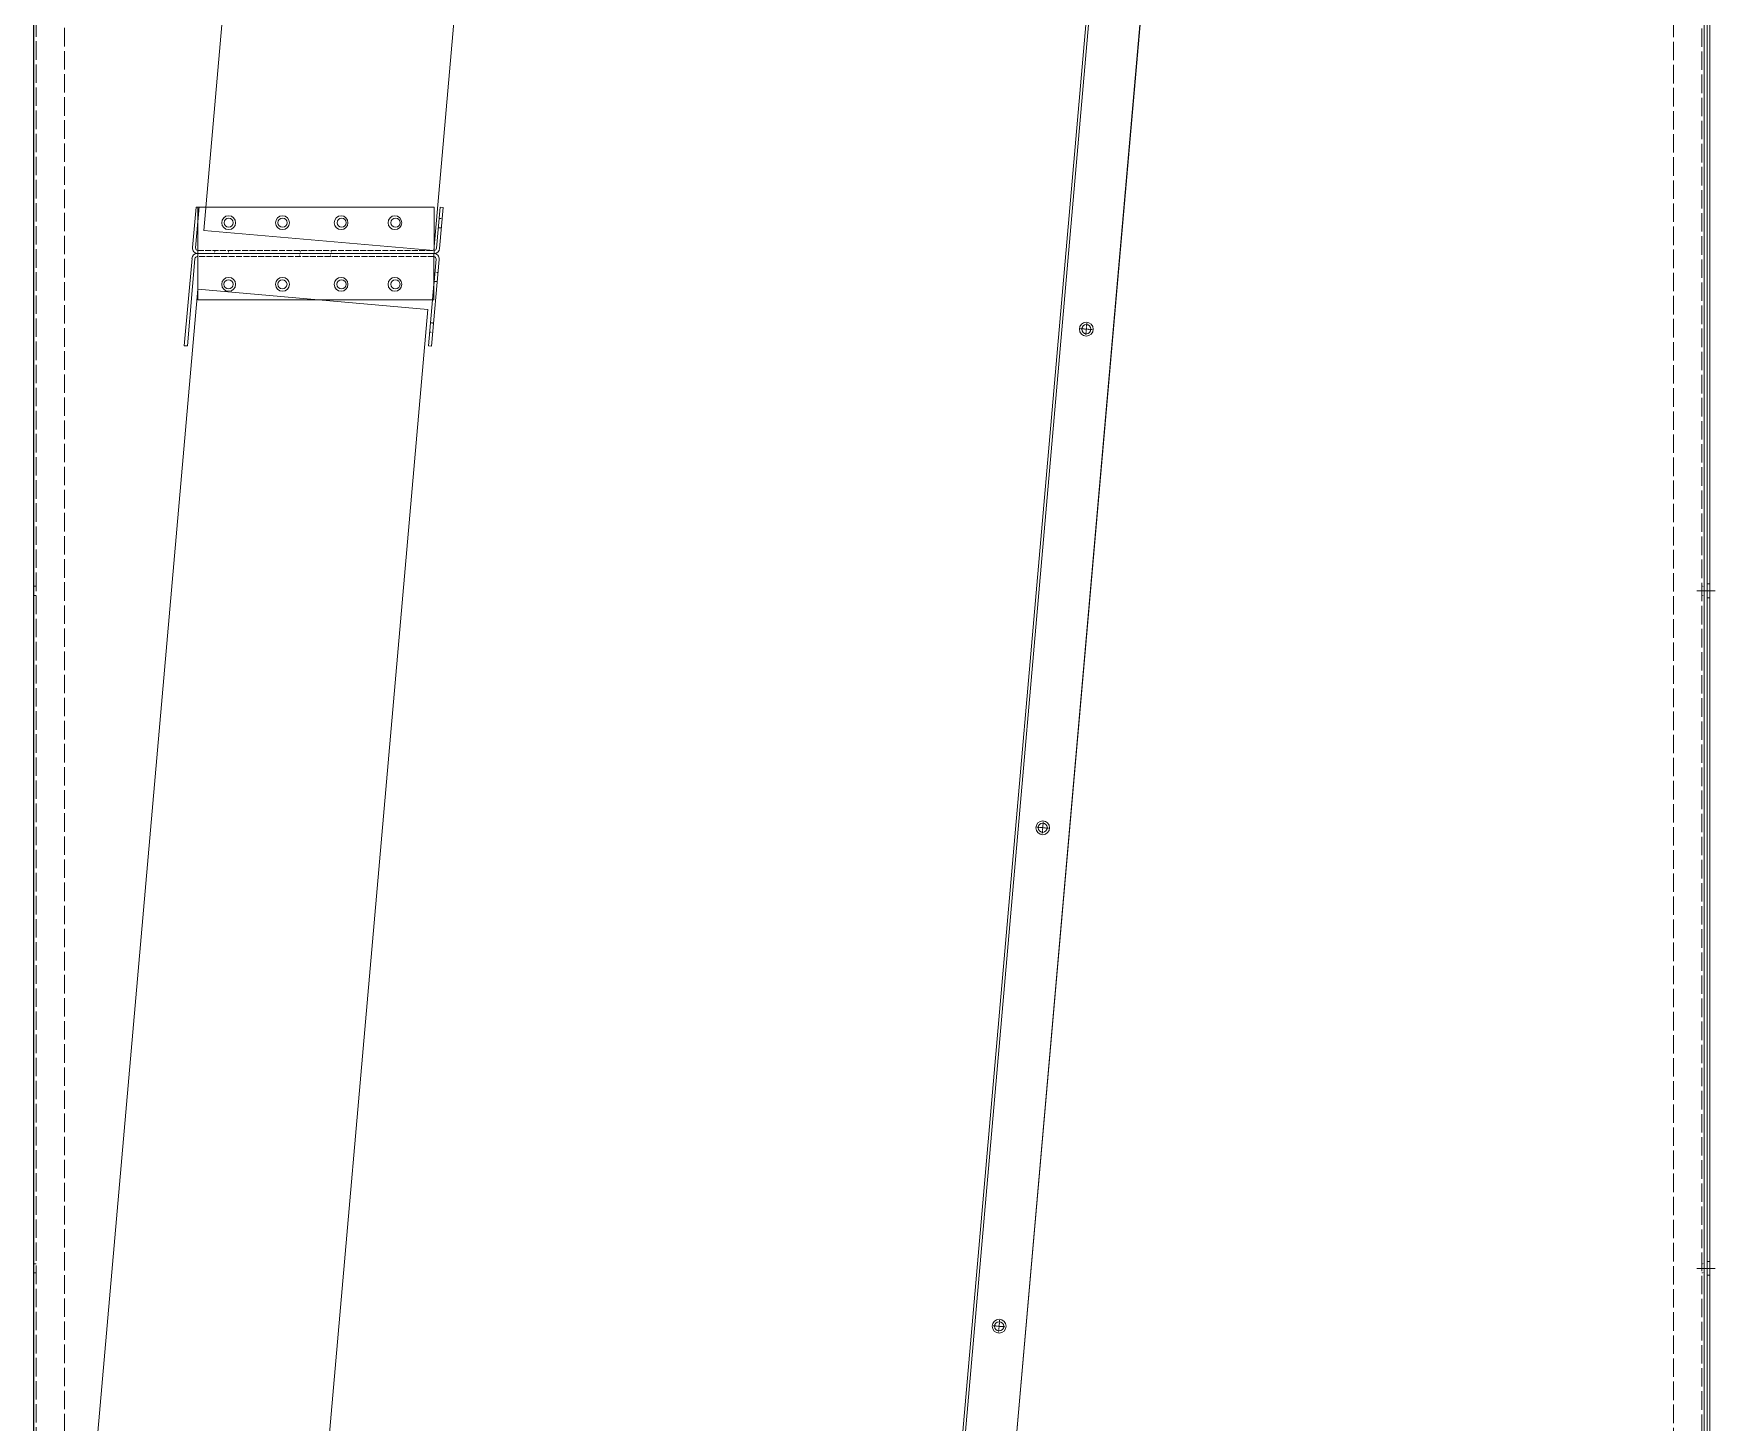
# Model space of a CAD drawing. Header units: millimetres. Extents: x 12184 to 41592, y 8990 to 29785.
# Drawn here: x 25425 to 26517, y 16619 to 17520 of the extents above; entities that cross this region are included whole.
import ezdxf

# ---------------------------------------------------------------- set-up
doc = ezdxf.new("R2010")
doc.units = ezdxf.units.MM
doc.linetypes.add('DASHDOT', pattern=[18.5, 12, -3, 0.5, -3])
doc.linetypes.add('DASHED', pattern=[15, 12, -3])

# ---------------------------------------------------------------- blocks, each defined once
blk = doc.blocks.new('A$C7B6532BF')
at = {"color": 5, "lineweight": 5}
blk.add_line((239.1, 2732.8), (0, 0), dxfattribs=at)
blk = doc.blocks.new('A$C493D0A01')
at = {"lineweight": 5}
blk.add_blockref('A$C7B6532BF', (0, 0), dxfattribs=at)
blk = doc.blocks.new('A$C5DDF0D69')
at = {"color": 7, "lineweight": 13, "ltscale": 0.118431}
for p, q in [((0, 0.3), (5, 57)), ((2, 0.2), (6.9, 56.8))]:
    blk.add_line(p, q, dxfattribs=at)
at = {"color": 7, "lineweight": 13, "ltscale": 0.000626001}
for p, q in [((8.7, 60.2), (8.4, 60.2)), ((8.7, 58.2), (8.4, 58.2))]:
    blk.add_line(p, q, dxfattribs=at)
at = {"color": 7, "lineweight": 13, "ltscale": 0.31935}
for p, q in [((162, 60.2), (8.7, 60.2)), ((162, 30.2), (8.7, 30.2))]:
    blk.add_line(p, q, dxfattribs=at)
at = {"color": 7, "linetype": 'DASHED', "lineweight": 13, "ltscale": 0.004167}
for p, q in [((8.7, 58.2), (8.7, 60.2)), ((75, 60.2), (75, 58.2)), ((75, 60.2), (75, 58.2)), ((75, 60.2), (75, 58.2)), ((75, 60.2), (75, 58.2)), ((75, 60.2), (75, 58.2)), ((75, 60.2), (75, 58.2)), ((75, 60.2), (75, 58.2)), ((75, 60.2), (75, 58.2)), ((75, 60.2), (75, 58.2)), ((75, 60.2), (75, 58.2)), ((75, 60.2), (75, 58.2)), ((95, 60.2), (95, 58.2)), ((95, 60.2), (95, 58.2)), ((95, 60.2), (95, 58.2)), ((95, 60.2), (95, 58.2)), ((95, 60.2), (95, 58.2)), ((95, 60.2), (95, 58.2)), ((95, 60.2), (95, 58.2)), ((95, 60.2), (95, 58.2)), ((95, 60.2), (95, 58.2)), ((95, 60.2), (95, 58.2)), ((95, 60.2), (95, 58.2)), ((162, 58.2), (162, 60.2)), ((164.8, 47.9), (162.8, 48.1)), ((164.8, 47.9), (162.8, 48.1)), ((164.8, 47.9), (162.8, 48.1)), ((164.8, 47.9), (162.8, 48.1)), ((164.8, 47.9), (162.8, 48.1)), ((164.8, 47.9), (162.8, 48.1)), ((164.8, 47.9), (162.8, 48.1)), ((164.8, 47.9), (162.8, 48.1)), ((164.8, 47.9), (162.8, 48.1)), ((164.8, 47.9), (162.8, 48.1)), ((164.8, 47.9), (162.8, 48.1)), ((164.3, 41.9), (162.3, 42.1)), ((164.3, 41.9), (162.3, 42.1)), ((164.3, 41.9), (162.3, 42.1)), ((164.3, 41.9), (162.3, 42.1)), ((164.3, 41.9), (162.3, 42.1)), ((164.3, 41.9), (162.3, 42.1)), ((164.3, 41.9), (162.3, 42.1)), ((164.3, 41.9), (162.3, 42.1)), ((164.3, 41.9), (162.3, 42.1)), ((164.3, 41.9), (162.3, 42.1)), ((164.3, 41.9), (162.3, 42.1)), ((161.9, 15), (159.9, 15.2)), ((161.9, 15), (159.9, 15.2)), ((161.4, 9), (159.4, 9.2)), ((161.4, 9), (159.4, 9.2))]:
    blk.add_line(p, q, dxfattribs=at)
at = {"color": 7, "lineweight": 13, "ltscale": 0.007292}
for p, q in [((8.7, 56.7), (8.7, 60.2)), ((162, 56.7), (162, 60.2))]:
    blk.add_line(p, q, dxfattribs=at)
at = {"color": 7, "linetype": 'DASHED', "lineweight": 13, "ltscale": 0.31935}
blk.add_line((162, 58.2), (8.7, 58.2), dxfattribs=at)
at = {"color": 7, "lineweight": 13, "ltscale": 0.003125}
blk.add_line((8.7, 58.2), (8.7, 56.7), dxfattribs=at)
at = {"color": 7, "lineweight": 13, "ltscale": 0.055208}
for p, q in [((8.7, 56.7), (8.7, 30.2)), ((8.7, 30.2), (8.7, 56.7)), ((162, 30.2), (162, 56.7))]:
    blk.add_line(p, q, dxfattribs=at)
at = {"color": 7, "lineweight": 13, "ltscale": 0.117885}
blk.add_line((160.6, 0), (165.5, 56.4), dxfattribs=at)
at = {"color": 7, "linetype": 'DASHED', "lineweight": 13, "ltscale": 0.003125}
blk.add_line((162, 58.2), (162, 56.7), dxfattribs=at)
at = {"color": 7, "linetype": 'DASHED', "lineweight": 13, "ltscale": 0.055208}
blk.add_line((162, 56.7), (162, 30.2), dxfattribs=at)
at = {"color": 7, "lineweight": 13, "ltscale": 0.035719}
blk.add_line((162, 39.5), (163.5, 56.5), dxfattribs=at)
at = {"color": 7, "linetype": 'DASHED', "lineweight": 13, "ltscale": 0.019427}
blk.add_line((161.2, 30.2), (162, 39.5), dxfattribs=at)
at = {"color": 7, "lineweight": 13, "ltscale": 0.317661}
blk.add_line((161.2, 30.2), (8.7, 30.2), dxfattribs=at)
at = {"color": 7, "lineweight": 13, "ltscale": 0.062739}
blk.add_line((158.6, 0.2), (161.2, 30.2), dxfattribs=at)
at = {"color": 7, "linetype": 'DASHED', "lineweight": 13, "ltscale": 0.001689}
blk.add_line((162, 30.2), (161.2, 30.2), dxfattribs=at)
at = {"color": 7, "lineweight": 13, "ltscale": 0.004167}
for p, q in [((2, 0.2), (0, 0.3)), ((160.6, 0), (158.6, 0.2))]:
    blk.add_line(p, q, dxfattribs=at)
at = {"color": 7, "lineweight": 13}
for centre in [(28.7, 40.2), (63.7, 40.2), (102.1, 40.2), (137.1, 40.2)]:
    blk.add_circle(centre, 3, dxfattribs=at)
for centre, radius, start, end in [((8.4, 56.7), 3.5, 90, 175), ((8.4, 56.7), 1.5, 90, 175), ((162, 56.7), 3.5, 355, 90), ((162, 56.7), 1.5, 355, 90)]:
    blk.add_arc(centre, radius, start, end, dxfattribs=at)
blk = doc.blocks.new('A$C5F044F0A')
at = {"color": 7, "lineweight": 13, "ltscale": 0.055146}
blk.add_line((2.3, 30.2), (0, 3.8), dxfattribs=at)
at = {"color": 7, "lineweight": 13, "ltscale": 0.004167}
for p, q in [((4.3, 30), (2.3, 30.2)), ((162.8, 29.8), (160.8, 30))]:
    blk.add_line(p, q, dxfattribs=at)
at = {"color": 7, "lineweight": 13, "ltscale": 0.319506}
for p, q in [((156.9, 30), (3.5, 30)), ((156.9, 0), (3.5, 0))]:
    blk.add_line(p, q, dxfattribs=at)
at = {"color": 7, "lineweight": 13, "ltscale": 0.055208}
for p, q in [((3.5, 3.5), (3.5, 30)), ((156.9, 3.5), (156.9, 30)), ((156.9, 30), (156.9, 3.5))]:
    blk.add_line(p, q, dxfattribs=at)
at = {"color": 7, "linetype": 'DASHED', "lineweight": 13, "ltscale": 0.055208}
blk.add_line((3.5, 30), (3.5, 3.5), dxfattribs=at)
at = {"color": 7, "linetype": 'DASHED', "lineweight": 13, "ltscale": 0.001633}
blk.add_line((4.3, 30), (3.5, 30), dxfattribs=at)
at = {"color": 7, "linetype": 'DASHED', "lineweight": 13, "ltscale": 0.019427}
blk.add_line((4.3, 30), (3.5, 20.7), dxfattribs=at)
at = {"color": 7, "lineweight": 13, "ltscale": 0.317873}
blk.add_line((156.9, 30), (4.3, 30), dxfattribs=at)
at = {"color": 7, "lineweight": 13, "ltscale": 0.055693}
for p, q in [((160.8, 30), (158.5, 3.4)), ((162.8, 29.8), (160.5, 3.2))]:
    blk.add_line(p, q, dxfattribs=at)
at = {"color": 7, "linetype": 'DASHED', "lineweight": 13, "ltscale": 0.004167}
for p, q in [((162.2, 22.6), (160.2, 22.8)), ((162.2, 22.6), (160.2, 22.8)), ((161.6, 16.7), (159.6, 16.8)), ((161.6, 16.7), (159.6, 16.8)), ((3.5, 0), (3.5, 2)), ((14.5, 0), (14.5, 2)), ((14.5, 0), (14.5, 2)), ((14.5, 0), (14.5, 2)), ((14.5, 0), (14.5, 2)), ((14.5, 0), (14.5, 2)), ((14.5, 0), (14.5, 2)), ((14.5, 0), (14.5, 2)), ((14.5, 0), (14.5, 2)), ((14.5, 0), (14.5, 2)), ((14.5, 0), (14.5, 2)), ((14.5, 0), (14.5, 2)), ((23.5, 0), (23.5, 2)), ((23.5, 0), (23.5, 2)), ((23.5, 0), (23.5, 2)), ((23.5, 0), (23.5, 2)), ((23.5, 0), (23.5, 2)), ((23.5, 0), (23.5, 2)), ((23.5, 0), (23.5, 2)), ((23.5, 0), (23.5, 2)), ((23.5, 0), (23.5, 2)), ((23.5, 0), (23.5, 2)), ((23.5, 0), (23.5, 2)), ((70, 0), (70, 2)), ((70, 0), (70, 2)), ((70, 0), (70, 2)), ((70, 0), (70, 2)), ((70, 0), (70, 2)), ((70, 0), (70, 2)), ((70, 0), (70, 2)), ((70, 0), (70, 2)), ((70, 0), (70, 2)), ((70, 0), (70, 2)), ((70, 0), (70, 2)), ((90, 0), (90, 2)), ((90, 0), (90, 2)), ((90, 0), (90, 2)), ((90, 0), (90, 2)), ((90, 0), (90, 2)), ((90, 0), (90, 2)), ((90, 0), (90, 2)), ((90, 0), (90, 2)), ((90, 0), (90, 2)), ((90, 0), (90, 2)), ((90, 0), (90, 2)), ((156.9, 0), (156.9, 2))]:
    blk.add_line(p, q, dxfattribs=at)
at = {"color": 7, "lineweight": 13, "ltscale": 0.035719}
blk.add_line((3.5, 20.7), (2, 3.6), dxfattribs=at)
at = {"color": 7, "lineweight": 13, "ltscale": 0.007292}
for p, q in [((3.5, 3.5), (3.5, 0)), ((156.9, 3.5), (156.9, 0))]:
    blk.add_line(p, q, dxfattribs=at)
at = {"color": 7, "linetype": 'DASHED', "lineweight": 13, "ltscale": 0.003125}
blk.add_line((3.5, 2), (3.5, 3.5), dxfattribs=at)
at = {"color": 7, "linetype": 'DASHED', "lineweight": 13, "ltscale": 0.319506}
blk.add_line((3.5, 2), (156.9, 2), dxfattribs=at)
at = {"color": 7, "lineweight": 13, "ltscale": 0.003125}
blk.add_line((156.9, 2), (156.9, 3.5), dxfattribs=at)
at = {"color": 7, "lineweight": 13, "ltscale": 0.000261465}
for p, q in [((157, 2), (156.9, 2)), ((156.9, 0), (157, 0))]:
    blk.add_line(p, q, dxfattribs=at)
at = {"color": 7, "lineweight": 13}
for centre in [(23.5, 20), (58.5, 20), (96.9, 20), (131.9, 20)]:
    blk.add_circle(centre, 3, dxfattribs=at)
for centre, radius, start, end in [((3.5, 3.5), 3.5, 175, 270), ((3.5, 3.5), 1.5, 175, 270), ((157, 3.5), 1.5, 270, 355), ((157, 3.5), 3.5, 270, 355)]:
    blk.add_arc(centre, radius, start, end, dxfattribs=at)
blk = doc.blocks.new('A$C7AF137E1')
at = {"color": 7, "lineweight": 13}
for p, q in [((2700, 35), (0, 35)), ((2700, 33.4), (0, 33.4)), ((2700, 0), (0, 0))]:
    blk.add_line(p, q, dxfattribs=at)
at = {"color": 7, "linetype": 'DASHDOT', "lineweight": 13, "ltscale": 0.0195}
for p, q in [((703.9, 17.5), (696.1, 17.5)), ((700, 21.4), (700, 13.6)), ((1028.9, 17.5), (1021.1, 17.5)), ((1025, 21.4), (1025, 13.6)), ((1353.9, 17.5), (1346.1, 17.5)), ((1350, 21.4), (1350, 13.6))]:
    blk.add_line(p, q, dxfattribs=at)
at = {"color": 7, "lineweight": 13}
for centre in [(700, 17.5), (1025, 17.5), (1350, 17.5)]:
    blk.add_circle(centre, 3, dxfattribs=at)
blk = doc.blocks.new('A$C586E2F7A')
at = {"color": 7, "lineweight": 15}
for p, q in [((0, 2306), (0, 0)), ((1.6, 2306), (1.6, 0)), ((1.6, 937.5), (0, 937.5)), ((1.6, 928.5), (0, 928.5)), ((1.6, 497.5), (0, 497.5)), ((1.6, 488.5), (0, 488.5))]:
    blk.add_line(p, q, dxfattribs=at)
blk = doc.blocks.new('1')
at = {"ltscale": 500}
blk.add_line((25424.6, 18923.6), (25424.6, 15723.6), dxfattribs=at)
at = {"color": 7, "lineweight": 13}
for p, q in [((25424.6, 16228.4), (25424.6, 18528.8)), ((26509.6, 18528.8), (26509.6, 16228.4))]:
    blk.add_line(p, q, dxfattribs=at)
at = {"color": 7, "linetype": 'DASHED', "lineweight": 13}
for p, q in [((25426.2, 16228.4), (25426.2, 18528.8)), ((25444.6, 18529.1), (25444.6, 16228.1)), ((26489.6, 16228.1), (26489.6, 18529.1)), ((26508, 18528.8), (26508, 16228.4))]:
    blk.add_line(p, q, dxfattribs=at)
at = {"color": 7, "linetype": 'DASHED', "lineweight": 13, "ltscale": 0.005}
for p, q in [((25426.2, 17161.6), (25424.6, 17161.6)), ((26509.6, 17161.6), (26508, 17161.6)), ((25426.2, 17155.6), (25424.6, 17155.6)), ((26509.6, 17155.6), (26508, 17155.6)), ((25426.2, 16721.6), (25424.6, 16721.6)), ((25426.2, 16715.6), (25424.6, 16715.6)), ((26509.6, 16721.6), (26508, 16721.6)), ((26509.6, 16715.6), (26508, 16715.6))]:
    blk.add_line(p, q, dxfattribs=at)
at = {"color": 1, "lineweight": 5}
for p, q in [((26504.8, 17158.6), (26516.8, 17158.6)), ((26504.8, 16718.6), (26516.8, 16718.6))]:
    blk.add_line(p, q, dxfattribs=at)
at = {"color": 5, "lineweight": 5, "elevation": 0}
for points in [[(25535.2, 17392.6), (25684.6, 17379.6), (25782.3, 18495.3), (25632.8, 18508.4)], [(25433.6, 16238.6), (25583, 16225.6), (25680.6, 17341.3), (25531.2, 17354.4)]]:
    blk.add_lwpolyline(points, close=True, dxfattribs=at)
at = {"color": 1, "lineweight": 13}
for centre in [(25551.3, 17397.6), (25586.3, 17397.6), (25624.3, 17397.6), (25659.3, 17397.6), (25551.3, 17357.6), (25586.3, 17357.6), (25624.3, 17357.6), (25659.3, 17357.6)]:
    blk.add_circle(centre, 4.5, dxfattribs=at)
at = {"color": 7, "lineweight": 13}
for centre in [(26108.3, 17328.5), (26080, 17004.7), (26051.7, 16681)]:
    blk.add_circle(centre, 4.5, dxfattribs=at)
at = {"lineweight": 5}
for name, p in [('A$C493D0A01', (26008.1, 15983.6)), ('A$C586E2F7A', (26511.6, 16225.6)), ('A$C5F044F0A', (25527.8, 17377.6)), ('A$C5DDF0D69', (25522.5, 17317.4))]:
    blk.add_blockref(name, p, dxfattribs=at)
at = {"lineweight": 5, "rotation": 85.0001035662264}
blk.add_blockref('A$C7AF137E1', (26008.1, 15982.1), dxfattribs=at)

msp = doc.modelspace()

# ---------------------------------------------------------------- block references
msp.add_blockref('1', (0, 0))

doc.saveas('drawing.dxf')
